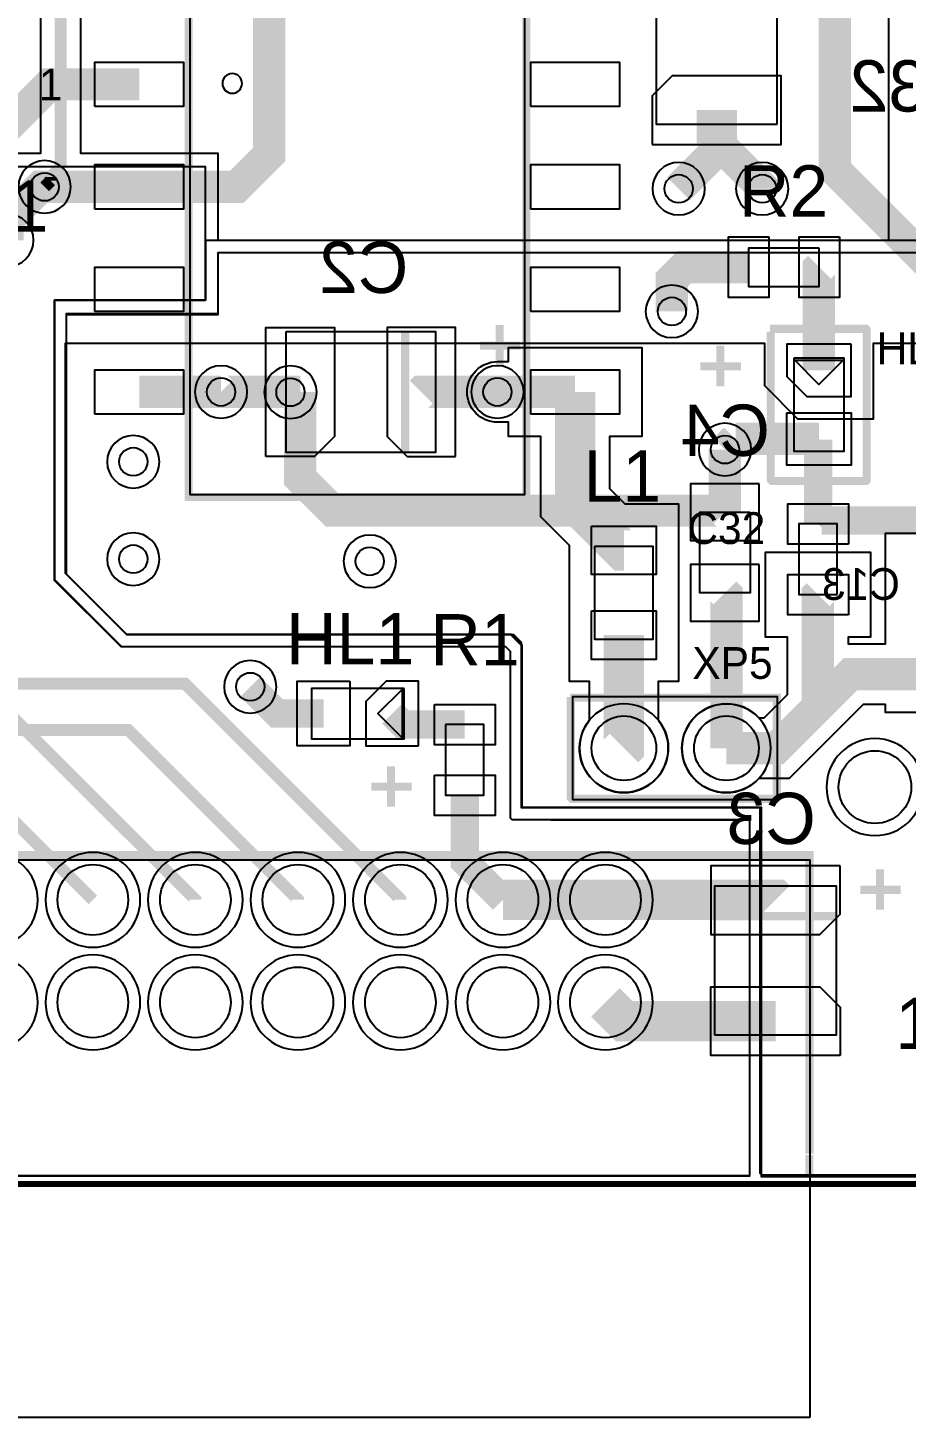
# Model space of a CAD drawing. Extents: x 0 to 112, y -6 to 118.
# Drawn here: x 41.75 to 63.51, y -5.78 to 28.64 of the extents above; entities that cross this region are included whole.
import ezdxf

# ---------------------------------------------------------------- set-up
doc = ezdxf.new("R2010")
doc.units = 0
for name, color, linetype in [('BOARD_GEOMETRY_OUTLINE', 1, 'CONTINUOUS'), ('ETCH_BOTTOM', 5, 'CONTINUOUS'), ('ETCH_GND', 3, 'CONTINUOUS'), ('ETCH_PWR', 4, 'CONTINUOUS'), ('ETCH_TOP', 2, 'CONTINUOUS'), ('MANUFACTURING_NO_PROBE_BOTTOM', 6, 'CONTINUOUS'), ('MANUFACTURING_NO_PROBE_TOP', 7, 'CONTINUOUS'), ('PACKAGE_GEOMETR_ASSEMBLY_BOTTO', 8, 'CONTINUOUS'), ('PACKAGE_GEOMETRY_ASSEMBLY_TOP', 9, 'CONTINUOUS'), ('PIN_BOTTOM', 17, 'CONTINUOUS'), ('PIN_GND', 15, 'CONTINUOUS'), ('PIN_PWR', 16, 'CONTINUOUS'), ('PIN_TOP', 14, 'CONTINUOUS'), ('REF_DES_SILKSCREEN_BOTTOM', 18, 'CONTINUOUS'), ('REF_DES_SILKSCREEN_TOP', 19, 'CONTINUOUS'), ('VIA_CLASS_BOTTOM', 29, 'CONTINUOUS'), ('VIA_CLASS_GND', 27, 'CONTINUOUS'), ('VIA_CLASS_PWR', 28, 'CONTINUOUS'), ('VIA_CLASS_TOP', 26, 'CONTINUOUS')]:
    doc.layers.add(name, color=color, linetype=linetype)

msp = doc.modelspace()

# ---------------------------------------------------------------- linework, layer by layer
at = {"layer": 'BOARD_GEOMETRY_OUTLINE', "const_width": 0.15}
msp.add_lwpolyline([(112.2, 118.2), (0, 118.2), (0, 0), (112.2, 0)], close=True, dxfattribs=at)
at = {"layer": 'ETCH_BOTTOM'}
for points, const_width in [([(46.5364, 19.6203), (46.5372, 19.6195), (48.4981, 19.6195)], 0.8), ([(48.4981, 19.6195), (48.4981, 17.4794), (49.2981, 16.6794), (58.9857, 16.6794), (59.0217, 16.6434)], 0.8), ([(53.3842, 19.6203), (51.4989, 19.6203), (51.4981, 19.6195)], 0.8), ([(59.0217, 16.6434), (59.0217, 18.1938)], 0.8), ([(59.0573, 10.796), (59.0573, 14.6078), (59.0217, 14.6434)], 0.8), ([(45.9, 7.04), (45.9, 7.0431), (44.2221, 8.721), (44.2166, 8.721), (40.1928, 12.7448), (33.9044, 12.7448)], 0.3), ([(56.06, 7.04), (60.2685, 7.04), (60.2742, 7.0343)], 1), ([(60.2742, 4.0343), (56.5257, 4.0343), (56.06, 4.5)], 1)]:
    msp.add_lwpolyline(points, dxfattribs=dict(at, const_width=const_width))
at = {"layer": 'ETCH_GND'}
for points in [[(42.1646, 25.3504, 1), (42.1646, 24.0502, 1)], [(41.2419, 24.0279, 1), (41.2419, 22.7277, 1)], [(57.7059, 22.2657, 1), (57.7059, 20.9655, 1)], [(53.3842, 20.2704, 1), (53.3842, 18.9702, 1)], [(56.5173, 11.8961, 1), (56.5173, 9.6959, 1)], [(59.0573, 11.8961, 1), (59.0573, 9.6959, 1)], [(40.82, 8.2151, 1), (40.82, 5.8649, 1)], [(43.36, 8.2151, 1), (43.36, 5.8649, 1)], [(45.9, 8.2151, 1), (45.9, 5.8649, 1)], [(48.44, 8.2151, 1), (48.44, 5.8649, 1)], [(50.98, 8.2151, 1), (50.98, 5.8649, 1)], [(53.52, 8.2151, 1), (53.52, 5.8649, 1)], [(56.06, 8.2151, 1), (56.06, 5.8649, 1)]]:
    msp.add_lwpolyline(points, format="xyb", close=True, dxfattribs=at)
msp.add_lwpolyline([(92.5331, 23.3727), (46.1591, 23.3727), (46.1472, 23.344), (46.1472, 21.8965), (42.4068, 21.8965), (42.4068, 14.9748), (44.0693, 13.3123), (53.5849, 13.3123), (53.6995, 13.1977), (53.6995, 9.0703), (53.7435, 9.0263), (59.6306, 9.0263), (59.6306, 0.2057), (0.1868, 0.2057)], dxfattribs=at)
msp.add_lwpolyline([(59.9307, 0.206), (59.9307, 9.3264), (53.9996, 9.3264), (53.9996, 13.3453), (53.7336, 13.6113), (53.7103, 13.6113), (53.7092, 13.6124), (44.1944, 13.6124), (42.7112, 15.0956), (42.7112, 21.56), (46.4617, 21.56), (46.4617, 23.0726), (92.8254, 23.0726), (92.8257, 23.0724), (95.8505, 23.0724), (95.8505, 20.9869), (98.15, 20.9869), (98.1512, 20.9857), (98.2659, 20.9857), (98.2659, 13.1325), (111.8096, 13.1325), (111.8096, 0.206)], close=True, dxfattribs=at)
at = {"layer": 'ETCH_PWR'}
msp.add_lwpolyline([(47.5083, 61.6738), (47.5083, 35.7198), (42.0642, 30.2757), (42.0642, 25.5245), (39.3162, 25.5245), (39.316, 25.5243), (38.9468, 25.5243), (38.9468, 21.8435), (33.3631, 21.8435, -0.42204), (33.2618, 21.9476, 1.026816), (31.962, 21.9476, -0.42204), (31.8607, 21.8435), (31.4108, 21.8435, -0.439), (31.3097, 21.9534, 1.087162), (30.0141, 21.9534, -0.439), (29.913, 21.8435), (18.5073, 21.8435, -0.447596), (18.4065, 21.9563, 1.120076), (17.1147, 21.9563, -0.447596), (17.0139, 21.8435), (0.1869, 21.8435), (0.1869, 117.9762)], format="xyb", dxfattribs=at)
at = {"layer": 'ETCH_PWR', "const_width": 0.3}
for points in [[(53.5366, 69.7925), (53.544, 69.7851), (53.544, 67.0023), (48.0084, 61.4667), (48.0084, 35.5127), (42.5643, 30.0686), (42.5643, 25.1908)], [(42.5643, 25.1908), (42.3152, 24.9417)], [(42.3152, 24.8509), (42.1646, 24.7003)], [(42.3152, 24.9417), (42.3152, 24.8509)]]:
    msp.add_lwpolyline(points, dxfattribs=at)
at = {"layer": 'ETCH_PWR'}
for points in [[(63.074, 35.6921), (63.074, 23.3726), (46.468, 23.3726), (46.468, 25.5245), (43.0644, 25.5245), (43.0644, 29.8615)], [(39.6266, 25.207), (46.1392, 25.207), (46.1392, 23.0993), (46.1448, 23.0937), (46.1448, 21.8884), (42.4048, 21.8884), (42.4048, 14.9604), (44.0529, 13.3123), (53.5847, 13.3123), (53.6997, 13.1973), (53.6997, 9.0693), (53.7423, 9.0267), (54.7059, 9.0267), (54.708, 9.0246), (59.6298, 9.0246), (59.6298, 8.4397), (59.6302, 8.4393), (59.6302, 0.1985), (0.1865, 0.1985)], [(111.7798, 0.1784), (59.9303, 0.1784), (59.9303, 8.5636), (59.9299, 8.564), (59.9299, 9.1208), (59.9296, 9.1211), (59.9296, 9.3252), (54.8318, 9.3252), (54.8302, 9.3268), (53.9998, 9.3268), (53.9998, 13.3216), (53.9843, 13.3372), (53.9843, 13.3403), (53.7117, 13.6129), (44.1979, 13.6129), (42.708, 15.1028), (42.708, 21.5355), (46.4611, 21.5355), (46.4611, 23.0725), (95.8504, 23.0725)]]:
    msp.add_lwpolyline(points, dxfattribs=at)
for points in [[(57.8746, 25.305, 1), (57.8746, 24.0048, 1)], [(59.944, 25.305, 1), (59.944, 24.0048, 1)], [(46.5364, 20.2704, 1), (46.5364, 18.9702, 1)], [(48.2566, 20.2647, 1), (48.2566, 18.9645, 1)], [(53.3842, 20.2704, 1), (53.3842, 18.9702, 1)], [(59.0217, 18.8439, 1), (59.0217, 17.5437, 1)], [(44.362, 18.5407, 1), (44.362, 17.2405, 1)], [(44.3619, 16.1297, 1), (44.3619, 14.8295, 1)], [(50.2217, 16.0752, 1), (50.2217, 14.775, 1)], [(47.2601, 12.9667, 1), (47.2601, 11.6665, 1)], [(56.5173, 11.8961, 1), (56.5173, 9.6959, 1)], [(62.7373, 11.0326, 1), (62.7373, 8.6324, 1)], [(40.82, 8.2151, 1), (40.82, 5.8649, 1)], [(43.36, 8.2151, 1), (43.36, 5.8649, 1)], [(45.9, 8.2151, 1), (45.9, 5.8649, 1)], [(48.44, 8.2151, 1), (48.44, 5.8649, 1)], [(50.98, 8.2151, 1), (50.98, 5.8649, 1)], [(40.82, 5.6751, 1), (40.82, 3.3249, 1)], [(43.36, 5.6751, 1), (43.36, 3.3249, 1)], [(45.9, 5.6751, 1), (45.9, 3.3249, 1)], [(48.44, 5.6751, 1), (48.44, 3.3249, 1)], [(50.98, 5.6751, 1), (50.98, 3.3249, 1)], [(53.52, 5.6751, 1), (53.52, 3.3249, 1)], [(56.06, 5.6751, 1), (56.06, 3.3249, 1)]]:
    msp.add_lwpolyline(points, format="xyb", close=True, dxfattribs=at)
at = {"layer": 'ETCH_TOP'}
for points, const_width in [([(47.7522, 32.2122), (47.7301, 32.1901), (47.7301, 25.5003), (46.9301, 24.7003), (44.5091, 24.7003)], 0.8), ([(61.9352, 30.46), (61.741, 30.2658), (61.741, 25.1222), (64.9906, 21.8726), (80.7705, 21.8726), (81.9641, 23.0662), (83.466, 23.0662)], 0.8), ([(44.5091, 27.2403), (42.2869, 27.2403), (41.2052, 26.1586), (39.3643, 26.1586)], 0.8), ([(58.8173, 25.7816), (58.8173, 26.6023)], 1), ([(57.8746, 24.6549), (58.8173, 25.5976), (58.8173, 25.7816)], 0.8), ([(59.944, 24.6549), (59.944, 24.6931), (58.8555, 25.7816), (58.8173, 25.7816)], 0.8), ([(42.1646, 24.7003), (42.0605, 24.7003), (41.2419, 23.8817), (41.2419, 23.3778)], 0.8), ([(44.5091, 24.7003), (42.1646, 24.7003)], 0.8), ([(59.6086, 22.7084), (58.0059, 22.7084), (57.7059, 22.4084), (57.7059, 21.6156)], 0.8), ([(61.3506, 20.1566), (61.3506, 22.7004), (61.3586, 22.7084)], 0.8), ([(50.98, 7.04), (50.98, 7.0559), (49.074, 8.9619), (49.074, 8.9654), (45.6476, 12.3918), (41.2579, 12.3918), (38.5701, 15.0796), (38.5701, 20.1238), (37.4996, 21.1943), (19.978, 21.1943), (19.7066, 20.9229), (19.7066, 17.8838), (19.7106, 17.8798)], 0.3), ([(44.5091, 19.6203), (46.5364, 19.6203)], 0.8), ([(55.3091, 19.6203), (53.3842, 19.6203)], 0.8), ([(56.5174, 15.696), (56.4896, 15.696), (55.3091, 16.8765), (55.3091, 19.6203)], 1), ([(59.0217, 18.1938), (59.2845, 18.4566)], 0.8), ([(59.2845, 18.4566), (61.3506, 18.4566)], 0.8), ([(61.3298, 18.4358), (61.3506, 18.4566)], 0.7), ([(61.3298, 16.35), (61.3298, 18.4358)], 0.7), ([(43.36, 7.04), (40.1269, 10.2731), (33.0898, 10.2731), (32.6119, 10.751), (32.6119, 17.8798)], 0.3), ([(61.3298, 16.35), (61.4183, 16.4385)], 0.7), ([(61.4183, 16.4385), (64.5497, 16.4385)], 0.7), ([(61.3237, 11.8193), (61.3237, 14.5939), (61.3298, 14.6)], 0.8), ([(56.5174, 13.596), (56.5174, 10.7961), (56.5173, 10.796)], 1), ([(64.5497, 12.6285), (62.1329, 12.6285), (61.3237, 11.8193)], 0.8), ([(49.0749, 11.6522), (47.9245, 11.6522), (47.2601, 12.3166)], 0.7), ([(59.0573, 10.796), (60.3004, 10.796), (61.3237, 11.8193)], 0.8), ([(50.7749, 11.6522), (51.046, 11.3811), (52.5745, 11.3811)], 0.7), ([(34.0088, 11.2486), (44.2361, 11.2486), (48.44, 7.0447), (48.44, 7.04)], 0.3), ([(52.5745, 9.6311), (52.5745, 7.9855), (53.52, 7.04)], 0.7), ([(53.52, 7.04), (56.06, 7.04)], 1)]:
    msp.add_lwpolyline(points, dxfattribs=dict(at, const_width=const_width))
msp.add_lwpolyline([(59.9386, 0.2201), (59.8956, 0.2631), (59.8956, 9.3202), (53.977, 9.3202), (53.977, 13.4168), (53.7887, 13.6051), (44.2033, 13.6051), (42.6842, 15.1242), (42.6842, 20.8279), (60.0005, 20.8279), (60.0005, 19.7787), (60.8227, 18.9565), (62.7007, 18.9565), (62.7007, 20.8279), (94.3788, 20.8279), (94.379, 20.7624), (94.379, 19.728), (98.2661, 19.728), (98.2661, 13.1608), (98.3531, 13.1608), (98.3531, 13.1466), (111.8164, 13.1466), (111.8164, 0.2201)], close=True, dxfattribs=at)
msp.add_lwpolyline([(57.3785, 11.4805, -2.072555), (55.6563, 11.4807), (55.6673, 11.4946), (55.6673, 12.4459), (55.1673, 12.4459), (55.1673, 15.8161), (54.459, 16.5244), (54.459, 18.5202), (53.659, 18.5202), (53.659, 18.8702), (53.3842, 18.8702, -1), (53.3842, 20.3704), (53.659, 20.3704), (53.659, 20.7204), (56.9592, 20.7204), (56.9592, 18.5202), (56.1592, 18.5202), (56.1592, 17.2286), (56.5417, 16.8461), (57.8675, 16.8461), (57.8675, 12.4459), (57.3675, 12.4459), (57.3675, 11.4944)], format="xyb", close=True, dxfattribs=at)
msp.add_lwpolyline([(66.0998, 11.6784), (62.9996, 11.6784), (62.9996, 11.8784), (62.4436, 11.8784), (60.6111, 10.0459), (59.8623, 10.0459), (59.8474, 10.0305, -2.469253), (59.8474, 11.5615), (59.8623, 11.5461), (59.9897, 11.5461), (60.5736, 12.13), (60.5736, 13.5499), (60.0297, 13.5499), (60.0297, 15.6501), (62.6299, 15.6501), (62.6299, 13.5499), (62.0738, 13.5499), (62.0738, 13.3786), (62.9996, 13.3786), (62.9996, 16.1186), (66.0998, 16.1186)], format="xyb", dxfattribs=at)
at = {"layer": 'MANUFACTURING_NO_PROBE_BOTTOM', "const_width": 0.2}
for points in [[(53.4416, 21.2788), (53.4416, 20.2758)], [(53.4416, 21.2788), (53.4416, 20.2758)], [(53.952, 20.7686), (52.949, 20.7686)], [(62.8652, 7.7977), (62.8652, 6.7947)], [(62.8652, 7.7977), (62.8652, 6.7947)], [(63.3756, 7.2875), (62.3726, 7.2875)]]:
    msp.add_lwpolyline(points, dxfattribs=at)
at = {"layer": 'MANUFACTURING_NO_PROBE_TOP', "const_width": 0.2}
for points in [[(45.7548, 29.8248), (54.0464, 29.8248), (54.1002, 29.771), (54.1002, 17.074), (54.0465, 17.0203), (45.7369, 17.0203), (45.7369, 29.8248), (45.7548, 29.8427)], [(60.1548, 21.1163), (60.1548, 17.4473), (60.1888, 17.4133), (62.5159, 17.4133), (62.5329, 17.4303), (62.5329, 21.1673), (62.516, 21.1842), (60.1378, 21.1842)], [(58.9072, 20.764), (58.9072, 19.761)], [(58.9072, 20.764), (58.9072, 19.761)], [(59.4176, 20.2538), (58.4146, 20.2538)], [(55.2034, 12.067), (55.2034, 9.5596), (55.2213, 9.5417), (60.2898, 9.5417), (60.3077, 9.5596), (60.3077, 12.0491), (55.1855, 12.0491)], [(50.7491, 10.3503), (50.7491, 9.3473)], [(50.7491, 10.3503), (50.7491, 9.3473)], [(51.2595, 9.8401), (50.2565, 9.8401)], [(15.4323, 0.7538), (15.4323, 8.132), (15.4503, 8.15), (61.1166, 8.15), (61.1166, 0.7538)], [(61.1136, 0.7186), (61.1136, 0.2132)]]:
    msp.add_lwpolyline(points, dxfattribs=at)
at = {"layer": 'MANUFACTURING_NO_PROBE_TOP'}
msp.add_lwpolyline([(47.0562, 27.2632, 1), (46.569, 27.2632, 1)], format="xyb", close=True, dxfattribs=at)
at = {"layer": 'PACKAGE_GEOMETR_ASSEMBLY_BOTTO'}
for points in [[(48.1481, 21.1195), (51.8481, 21.1195), (51.8481, 18.1195), (48.1481, 18.1195)], [(59.6467, 16.6434), (59.6467, 14.6434), (58.3967, 14.6434), (58.3967, 16.6434)], [(58.7742, 3.6843), (58.7742, 7.3843), (61.7742, 7.3843), (61.7742, 3.6843)]]:
    msp.add_lwpolyline(points, close=True, dxfattribs=at)
for points in [[(50.9981, 21.1195), (50.9981, 18.1195), (51.1981, 21.1195), (51.1981, 18.1195)], [(58.7742, 6.5343), (61.7742, 6.5343), (58.7742, 6.7343), (61.7742, 6.7343)]]:
    msp.add_solid(points, dxfattribs=at)
at = {"layer": 'PACKAGE_GEOMETRY_ASSEMBLY_TOP'}
for points in [[(60.3173, 26.2523), (60.3173, 29.9523), (57.3173, 29.9523), (57.3173, 26.2523)], [(45.7591, 17.0803), (54.0591, 17.0803), (54.0591, 29.7803), (45.7591, 29.7803)], [(61.3586, 23.1834), (59.6086, 23.1834), (59.6086, 22.2334), (61.3586, 22.2334)], [(60.7256, 20.4566), (60.7256, 18.1566), (61.9756, 18.1566), (61.9756, 20.4566)], [(60.7506, 20.4066), (61.9506, 20.4066), (61.3506, 19.8066)], [(61.8048, 14.6), (61.8048, 16.35), (60.8548, 16.35), (60.8548, 14.6)], [(55.7924, 15.796), (55.7924, 13.496), (57.2424, 13.496), (57.2424, 15.796)], [(51.0749, 12.2772), (48.7749, 12.2772), (48.7749, 11.0272), (51.0749, 11.0272)], [(51.0249, 12.2522), (51.0249, 11.0522), (50.4249, 11.6522)], [(55.2473, 9.526), (60.3273, 9.526), (60.3273, 12.066), (55.2473, 12.066)], [(52.0995, 11.3811), (52.0995, 9.6311), (53.0495, 9.6311), (53.0495, 11.3811)], [(61.13, -5.776), (61.13, 8.024), (15.43, 8.024), (15.43, -5.776)]]:
    msp.add_lwpolyline(points, close=True, dxfattribs=at)
at = {"layer": 'PIN_BOTTOM'}
for points in [[(47.6481, 18.0195), (47.6481, 21.2195), (49.3481, 21.2195), (49.3481, 18.5195), (48.8481, 18.0195)], [(52.3481, 18.0195), (52.3481, 21.2195), (50.6481, 21.2195), (50.6481, 18.5195), (51.1481, 18.0195)], [(59.8717, 17.3434), (58.1717, 17.3434), (58.1717, 15.9434), (59.8717, 15.9434)], [(59.8717, 15.3434), (58.1717, 15.3434), (58.1717, 13.9434), (59.8717, 13.9434)], [(61.8742, 7.8843), (58.6742, 7.8843), (58.6742, 6.1843), (61.3742, 6.1843), (61.8742, 6.6843)], [(61.8742, 3.1843), (58.6742, 3.1843), (58.6742, 4.8843), (61.3742, 4.8843), (61.8742, 4.3843)]]:
    msp.add_lwpolyline(points, close=True, dxfattribs=at)
for centre, radius in [((56.5173, 10.796), 0.8), ((59.0573, 10.796), 0.8), ((43.36, 7.04), 0.875), ((45.9, 7.04), 0.875), ((48.44, 7.04), 0.875), ((50.98, 7.04), 0.875), ((53.52, 7.04), 0.875), ((56.06, 7.04), 0.875), ((43.36, 4.5), 0.875), ((45.9, 4.5), 0.875), ((48.44, 4.5), 0.875), ((50.98, 4.5), 0.875), ((53.52, 4.5), 0.875), ((56.06, 4.5), 0.875)]:
    msp.add_circle(centre, radius, dxfattribs=at)
at = {"layer": 'PIN_GND'}
for centre, radius in [((56.5173, 10.796), 0.8), ((59.0573, 10.796), 0.8), ((43.36, 7.04), 0.875), ((45.9, 7.04), 0.875), ((48.44, 7.04), 0.875), ((50.98, 7.04), 0.875), ((53.52, 7.04), 0.875), ((56.06, 7.04), 0.875), ((43.36, 4.5), 0.875), ((45.9, 4.5), 0.875), ((48.44, 4.5), 0.875), ((50.98, 4.5), 0.875), ((53.52, 4.5), 0.875), ((56.06, 4.5), 0.875)]:
    msp.add_circle(centre, radius, dxfattribs=at)
at = {"layer": 'PIN_PWR'}
for centre, radius in [((56.5173, 10.796), 0.8), ((59.0573, 10.796), 0.8), ((43.36, 7.04), 0.875), ((45.9, 7.04), 0.875), ((48.44, 7.04), 0.875), ((50.98, 7.04), 0.875), ((53.52, 7.04), 0.875), ((56.06, 7.04), 0.875), ((43.36, 4.5), 0.875), ((45.9, 4.5), 0.875), ((48.44, 4.5), 0.875), ((50.98, 4.5), 0.875), ((53.52, 4.5), 0.875), ((56.06, 4.5), 0.875)]:
    msp.add_circle(centre, radius, dxfattribs=at)
at = {"layer": 'PIN_TOP'}
for points in [[(43.4091, 26.6903), (43.4091, 27.7903), (45.6091, 27.7903), (45.6091, 26.6903)], [(54.2091, 26.6903), (54.2091, 27.7903), (56.4091, 27.7903), (56.4091, 26.6903)], [(57.2173, 25.7523), (60.4173, 25.7523), (60.4173, 27.4523), (57.7173, 27.4523), (57.2173, 26.9523)], [(43.4091, 24.1503), (43.4091, 25.2503), (45.6091, 25.2503), (45.6091, 24.1503)], [(54.2091, 24.1503), (54.2091, 25.2503), (56.4091, 25.2503), (56.4091, 24.1503)], [(60.1086, 23.4584), (60.1086, 21.9584), (59.1086, 21.9584), (59.1086, 23.4584)], [(61.8586, 23.4584), (61.8586, 21.9584), (60.8586, 21.9584), (60.8586, 23.4584)], [(43.4091, 21.6103), (43.4091, 22.7103), (45.6091, 22.7103), (45.6091, 21.6103)], [(54.2091, 21.6103), (54.2091, 22.7103), (56.4091, 22.7103), (56.4091, 21.6103)], [(62.1506, 20.8066), (60.5506, 20.8066), (60.5506, 20.0066), (61.0506, 19.5066), (62.1506, 19.5066)], [(43.4091, 19.0703), (43.4091, 20.1703), (45.6091, 20.1703), (45.6091, 19.0703)], [(54.2091, 19.0703), (54.2091, 20.1703), (56.4091, 20.1703), (56.4091, 19.0703)], [(60.5506, 19.1066), (62.1506, 19.1066), (62.1506, 17.8066), (60.5506, 17.8066)], [(62.0798, 15.85), (60.5798, 15.85), (60.5798, 16.85), (62.0798, 16.85)], [(55.7174, 16.296), (57.3174, 16.296), (57.3174, 15.096), (55.7174, 15.096)], [(62.0798, 14.1), (60.5798, 14.1), (60.5798, 15.1), (62.0798, 15.1)], [(55.7174, 14.196), (57.3174, 14.196), (57.3174, 12.996), (55.7174, 12.996)], [(49.7249, 12.4522), (49.7249, 10.8522), (48.4249, 10.8522), (48.4249, 12.4522)], [(51.4249, 10.8522), (51.4249, 12.4522), (50.6249, 12.4522), (50.1249, 11.9522), (50.1249, 10.8522)], [(51.8245, 11.8811), (53.3245, 11.8811), (53.3245, 10.8811), (51.8245, 10.8811)], [(51.8245, 10.1311), (53.3245, 10.1311), (53.3245, 9.1311), (51.8245, 9.1311)]]:
    msp.add_lwpolyline(points, close=True, dxfattribs=at)
for centre, radius in [((56.5173, 10.796), 0.8), ((59.0573, 10.796), 0.8), ((43.36, 7.04), 0.875), ((45.9, 7.04), 0.875), ((48.44, 7.04), 0.875), ((50.98, 7.04), 0.875), ((53.52, 7.04), 0.875), ((56.06, 7.04), 0.875), ((43.36, 4.5), 0.875), ((45.9, 4.5), 0.875), ((48.44, 4.5), 0.875), ((50.98, 4.5), 0.875), ((53.52, 4.5), 0.875), ((56.06, 4.5), 0.875)]:
    msp.add_circle(centre, radius, dxfattribs=at)
at = {"layer": 'VIA_CLASS_BOTTOM'}
for centre, radius in [((42.1646, 24.7003), 0.35), ((57.8746, 24.6549), 0.35), ((59.944, 24.6549), 0.35), ((57.7059, 21.6156), 0.35), ((46.5364, 19.6203), 0.35), ((48.2566, 19.6146), 0.35), ((53.3842, 19.6203), 0.35), ((59.0217, 18.1938), 0.35), ((44.362, 17.8906), 0.35), ((44.3619, 15.4796), 0.35), ((50.2217, 15.4251), 0.35), ((47.2601, 12.3166), 0.35), ((62.7373, 9.8325), 0.9)]:
    msp.add_circle(centre, radius, dxfattribs=at)
at = {"layer": 'VIA_CLASS_GND'}
for centre, radius in [((42.1646, 24.7003), 0.35), ((57.8746, 24.6549), 0.35), ((59.944, 24.6549), 0.35), ((57.7059, 21.6156), 0.35), ((46.5364, 19.6203), 0.35), ((48.2566, 19.6146), 0.35), ((53.3842, 19.6203), 0.35), ((59.0217, 18.1938), 0.35), ((44.362, 17.8906), 0.35), ((44.3619, 15.4796), 0.35), ((50.2217, 15.4251), 0.35), ((47.2601, 12.3166), 0.35), ((62.7373, 9.8325), 0.9)]:
    msp.add_circle(centre, radius, dxfattribs=at)
at = {"layer": 'VIA_CLASS_PWR'}
for centre, radius in [((42.1646, 24.7003), 0.35), ((57.8746, 24.6549), 0.35), ((59.944, 24.6549), 0.35), ((57.7059, 21.6156), 0.35), ((46.5364, 19.6203), 0.35), ((48.2566, 19.6146), 0.35), ((53.3842, 19.6203), 0.35), ((59.0217, 18.1938), 0.35), ((44.362, 17.8906), 0.35), ((44.3619, 15.4796), 0.35), ((50.2217, 15.4251), 0.35), ((47.2601, 12.3166), 0.35), ((62.7373, 9.8325), 0.9)]:
    msp.add_circle(centre, radius, dxfattribs=at)
at = {"layer": 'VIA_CLASS_TOP'}
for centre, radius in [((42.1646, 24.7003), 0.35), ((57.8746, 24.6549), 0.35), ((59.944, 24.6549), 0.35), ((57.7059, 21.6156), 0.35), ((46.5364, 19.6203), 0.35), ((48.2566, 19.6146), 0.35), ((53.3842, 19.6203), 0.35), ((59.0217, 18.1938), 0.35), ((44.362, 17.8906), 0.35), ((44.3619, 15.4796), 0.35), ((50.2217, 15.4251), 0.35), ((47.2601, 12.3166), 0.35), ((62.7373, 9.8325), 0.9)]:
    msp.add_circle(centre, radius, dxfattribs=at)

# ---------------------------------------------------------------- texts
at = {"layer": 'MANUFACTURING_NO_PROBE_TOP'}
msp.add_text('1', height=0.7874, dxfattribs=at).set_placement((42.0231, 26.8421))
at = {"layer": 'MANUFACTURING_NO_PROBE_TOP', "width": 1.02}
msp.add_text('1', height=1.27, dxfattribs=at).set_placement((63.2449, 3.3444))
at = {"layer": 'REF_DES_SILKSCREEN_BOTTOM', "text_generation_flag": 2, "width": 1.02}
for s, p in [('R32', (65.2853, 26.5656)), ('C2', (51.1786, 22.071)), ('C4', (60.1394, 18.0372)), ('C3', (61.2762, 8.423))]:
    msp.add_text(s, height=1.27, dxfattribs=at).set_placement(p)
at = {"layer": 'REF_DES_SILKSCREEN_BOTTOM', "text_generation_flag": 2}
msp.add_text('C13', height=0.7874, dxfattribs=at).set_placement((63.3585, 14.4687))
at = {"layer": 'REF_DES_SILKSCREEN_TOP', "width": 1.02}
for s, p in [('R2', (59.3666, 23.9652)), ('R11', (39.0852, 23.5906)), ('L1', (55.5155, 16.9049)), ('HL1', (48.1475, 12.8713)), ('R1', (51.7218, 12.8466))]:
    msp.add_text(s, height=1.27, dxfattribs=at).set_placement(p)
at = {"layer": 'REF_DES_SILKSCREEN_TOP'}
for s, p in [('HL2', (62.7797, 20.3065)), ('C32', (58.0891, 15.8528)), ('XP5', (58.2127, 12.5135))]:
    msp.add_text(s, height=0.7874, dxfattribs=at).set_placement(p)

doc.saveas('drawing.dxf')
